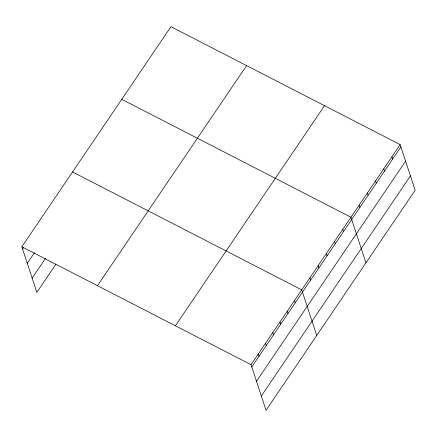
<?xml version="1.0" encoding="UTF-8"?>
<svg xmlns="http://www.w3.org/2000/svg" width="437" height="437" viewBox="0 0 437 437"><rect width="100%" height="100%" fill="white"/><g stroke="black" fill="none" stroke-linecap="round" stroke-linejoin="round"><path stroke-width="0.66" d="M21.85 246.785L170.965 26.695L400.155 144.609L415.15 190.215L266.035 410.305L251.04 364.698L21.85 246.785L36.845 292.391L55.903 264.259M22.593 249.046L23.735 247.358M27.296 263.353L34.539 252.662M32.141 278.09L45.486 258.398M97.484 285.694L246.599 65.605M175.406 325.789L324.522 105.694M251.04 364.698L400.155 144.609M251.783 366.96L400.898 146.87M256.486 381.266L405.602 161.171M261.331 396.004L410.447 175.909M121.759 99.325L350.949 217.238L365.944 262.845M72.547 171.954L301.738 289.868L316.732 335.474M391.956 156.714L392.699 158.975M383.752 168.819L384.494 171.08M375.552 180.923L376.295 183.185M367.348 193.028L368.096 195.29M359.148 205.133L359.891 207.395M342.745 229.343L343.487 231.605M334.545 241.448L335.288 243.709M326.341 253.553L327.089 255.814M318.141 265.658L318.884 267.919M309.942 277.763L310.685 280.024M294.494 300.558L295.243 302.819M287.256 311.248L287.999 313.509M280.013 321.938L280.756 324.199M272.77 332.628L273.513 334.889M265.527 343.318L266.27 345.58M258.283 354.008L259.026 356.27"/></g></svg>
